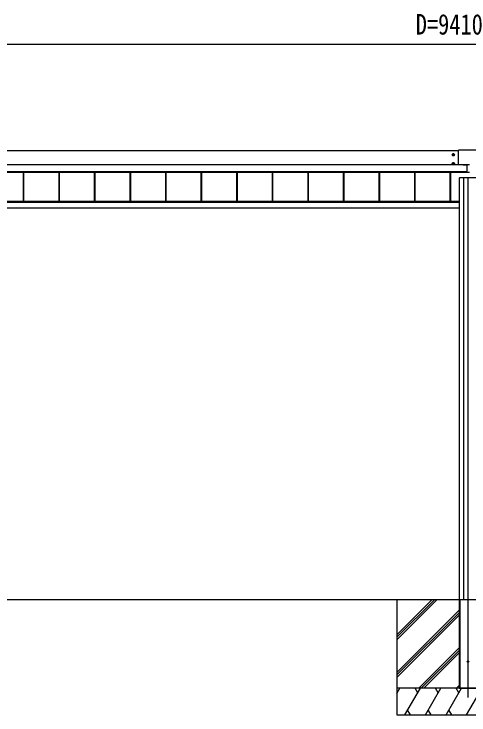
# Model space of a CAD drawing. Units: millimetres, scale not verified. Extents: x -14718 to 14718, y -10396 to 10396.
# Drawn here: x -9610 to -7052, y -7996 to -4053 of the extents above; entities that cross this region are included whole.
import ezdxf
from ezdxf.enums import TextEntityAlignment as Align

# ---------------------------------------------------------------- set-up
doc = ezdxf.new("R2010")
doc.units = ezdxf.units.MM
doc.header["$LTSCALE"] = 50
for name, color, linetype in [('0-3_YKK_12', 2, 'Continuous'), ('0-4_YKK_A1', 4, 'Continuous'), ('0-5_YKK_D', 6, 'Continuous')]:
    doc.layers.add(name, color=color, linetype=linetype)
doc.styles.add('ＭＳ ゴシック', font='')
doc.styles.get('ＭＳ ゴシック').set_extended_font_data('MS Gothic')

msp = doc.modelspace()

# ---------------------------------------------------------------- linework, layer by layer
at = {"layer": '0-3_YKK_12'}
msp.add_line((-7057.43, -7898.8), (-7057.43, -4971.48), dxfattribs=at)
at = {"layer": '0-4_YKK_A1'}
for p, q in [((-7110.43, -4823.55), (-11604.43, -4823.55)), ((-7133.18, -4845.29), (-7147.68, -4845.29)), ((-7142.71, -4846.05), (-7143.43, -4846.05)), ((-7140.43, -4852.54), (-7140.43, -4838.04)), ((-7138.15, -4844.53), (-7137.43, -4844.53)), ((-7110.43, -4901.98), (-7110.43, -4820.33)), ((-7005.43, -4819.33), (-7109.43, -4819.33)), ((-7140.43, -4902.51), (-7140.43, -4888.01)), ((-7064.93, -4901.98), (-11755.93, -4901.98)), ((-7064.93, -4902.47), (-11755.93, -4902.47)), ((-7133.18, -4895.26), (-7147.68, -4895.26)), ((-7142.71, -4896.02), (-7143.43, -4896.02)), ((-7138.15, -4894.5), (-7137.43, -4894.5)), ((-7083.93, -4899.66), (-7083.93, -4901.98)), ((-7083.93, -4899.66), (-7064.93, -4899.66)), ((-7083.93, -4901.66), (-7064.93, -4901.66)), ((-7064.93, -4899.48), (-7064.93, -4944.63)), ((-7064.93, -4899.48), (-7049.93, -4899.48)), ((-7064.93, -4941.44), (-11755.93, -4941.44)), ((-7064.93, -4941.96), (-11755.93, -4941.96)), ((-11755.93, -4942.1), (-7064.93, -4942.1)), ((-7064.93, -4942.1), (-11755.93, -4942.1)), ((-9558.93, -4942.1), (-9558.93, -5108.33)), ((-9556.33, -4942.1), (-9556.33, -5108.33)), ((-9555.93, -4942.1), (-9555.93, -5108.33)), ((-9358.93, -4942.1), (-9358.93, -5108.33)), ((-9356.33, -4942.1), (-9356.33, -5108.33)), ((-9355.93, -4942.1), (-9355.93, -5108.33)), ((-9158.93, -4942.1), (-9158.93, -5108.33)), ((-9156.33, -4942.1), (-9156.33, -5108.33)), ((-9155.93, -4942.1), (-9155.93, -5108.33)), ((-8958.93, -4942.1), (-8958.93, -5108.33)), ((-8956.33, -4942.1), (-8956.33, -5108.33)), ((-8955.93, -4942.1), (-8955.93, -5108.33)), ((-8758.93, -4942.1), (-8758.93, -5108.33)), ((-8756.33, -4942.1), (-8756.33, -5108.33)), ((-8755.93, -4942.1), (-8755.93, -5108.33)), ((-8558.93, -4942.1), (-8558.93, -5108.33)), ((-8556.33, -4942.1), (-8556.33, -5108.33)), ((-8555.93, -4942.1), (-8555.93, -5108.33)), ((-8358.93, -4942.1), (-8358.93, -5108.33)), ((-8356.33, -4942.1), (-8356.33, -5108.33)), ((-8355.93, -4942.1), (-8355.93, -5108.33)), ((-8158.93, -4942.1), (-8158.93, -5108.33)), ((-8156.33, -4942.1), (-8156.33, -5108.33)), ((-8155.93, -4942.1), (-8155.93, -5108.33)), ((-7958.93, -4942.1), (-7958.93, -5108.33)), ((-7956.33, -4942.1), (-7956.33, -5108.33)), ((-7955.93, -4942.1), (-7955.93, -5108.33)), ((-7758.93, -4942.1), (-7758.93, -5108.33)), ((-7756.33, -4942.1), (-7756.33, -5108.33)), ((-7755.93, -4942.1), (-7755.93, -5108.33)), ((-7558.93, -4942.1), (-7558.93, -5108.33)), ((-7556.33, -4942.1), (-7556.33, -5108.33)), ((-7555.93, -4942.1), (-7555.93, -5108.33)), ((-7358.93, -4942.1), (-7358.93, -5108.33)), ((-7356.33, -4942.1), (-7356.33, -5108.33)), ((-7355.93, -4942.1), (-7355.93, -5108.33)), ((-7158.93, -4942.1), (-7158.93, -5108.33)), ((-7156.33, -4942.1), (-7156.33, -5108.33)), ((-7155.93, -4942.1), (-7155.93, -5108.33)), ((-7049.93, -4944.63), (-7064.93, -4944.63)), ((-7107.43, -4976.04), (-7107.43, -7342.3)), ((-7082.24, -4974.3), (-7082.24, -7346.3)), ((-7107.43, -5108.33), (-11607.43, -5108.33)), ((-7107.43, -5110.33), (-11607.43, -5110.33)), ((-7107.43, -5113.2), (-11607.43, -5113.2)), ((-7108.28, -5144.68), (-11606.58, -5144.68)), ((-11607.43, -7346.3), (-1957.43, -7346.3)), ((-7457.43, -7346.3), (-7457.43, -7996.3)), ((-7457.43, -7572.93), (-7230.8, -7346.3)), ((-7457.43, -7544.65), (-7259.08, -7346.3)), ((-7457.43, -7558.79), (-7245, -7346.36)), ((-7107.43, -7342.3), (-7107.43, -7846.3)), ((-7107.43, -7346.3), (-7107.13, -7346.3)), ((-7107.43, -7346.3), (-7107.43, -7846.3)), ((-7107.13, -7346.3), (-7007.73, -7346.3)), ((-7104.93, -7346.3), (-7104.93, -7846.3)), ((-7103.43, -7346.3), (-7103.43, -7846.3)), ((-7457.43, -7756.78), (-7107.43, -7406.78)), ((-7457.43, -7770.92), (-7107.43, -7420.92)), ((-7457.43, -7785.06), (-7107.43, -7435.06)), ((-7334.82, -7846.3), (-7107.43, -7618.91)), ((-7320.68, -7846.3), (-7107.43, -7633.05)), ((-7306.54, -7846.3), (-7107.43, -7647.2)), ((-6657.43, -7846.3), (-7457.43, -7846.3)), ((-7457.43, -7875.24), (-7440.72, -7846.3)), ((-6657.43, -7846.3), (-7457.43, -7846.3)), ((-7411.85, -7996.3), (-7325.25, -7846.3)), ((-7340.25, -7872.28), (-7355.25, -7846.3)), ((-7296.38, -7996.3), (-7209.78, -7846.3)), ((-7224.78, -7872.28), (-7239.78, -7846.3)), ((-7180.91, -7996.3), (-7094.31, -7846.3)), ((-7109.31, -7872.28), (-7124.31, -7846.3)), ((-7122.69, -7846.3), (-7107.43, -7831.04)), ((-7107.43, -7846.3), (-7007.43, -7846.3)), ((-7065.44, -7996.3), (-6978.84, -7846.3)), ((-7455.72, -7872.28), (-7457.43, -7869.32)), ((-7457.43, -7996.3), (-6657.43, -7996.3)), ((-7396.86, -7970.32), (-7381.86, -7996.3)), ((-7281.39, -7970.32), (-7266.39, -7996.3)), ((-7165.92, -7970.32), (-7150.92, -7996.3))]:
    msp.add_line(p, q, dxfattribs=at)
for points in [[(-7140.43, -4839.51), (-7135.43, -4842.4), (-7135.43, -4848.18), (-7140.43, -4851.06), (-7145.43, -4848.18), (-7145.43, -4842.4)], [(-7140.43, -4889.48), (-7135.43, -4892.37), (-7135.43, -4898.14), (-7140.43, -4901.03), (-7145.43, -4898.14), (-7145.43, -4892.37)]]:
    msp.add_lwpolyline(points, close=True, dxfattribs=at)
for points in [[(-7143.43, -4846.05), (-7143.43, -4844.53), (-7142.71, -4844.53)], [(-7141.19, -4843.01), (-7141.19, -4842.29), (-7139.67, -4842.29), (-7139.67, -4843.01)], [(-7139.67, -4847.57), (-7139.67, -4848.29), (-7141.19, -4848.29), (-7141.19, -4847.57)], [(-7137.43, -4844.53), (-7137.43, -4846.05), (-7138.15, -4846.05)], [(-7143.43, -4896.02), (-7143.43, -4894.5), (-7142.71, -4894.5)], [(-7141.19, -4892.98), (-7141.19, -4892.26), (-7139.67, -4892.26), (-7139.67, -4892.98)], [(-7139.67, -4897.54), (-7139.67, -4898.26), (-7141.19, -4898.26), (-7141.19, -4897.54)], [(-7137.43, -4894.5), (-7137.43, -4896.02), (-7138.15, -4896.02)], [(-7107.13, -7346.3), (-7007.73, -7346.3), (-7007.43, -7346.3)]]:
    msp.add_lwpolyline(points, dxfattribs=at)
for centre, radius in [((-7140.43, -4845.29), 6.25), ((-7140.43, -4845.29), 5), ((-7140.43, -4895.26), 6.25), ((-7140.43, -4895.26), 5), ((-7057.43, -7696.3), 5)]:
    msp.add_circle(centre, radius, dxfattribs=at)
for centre, radius, start, end in [((-7140.43, -4845.29), 5.58, 153.74848, 206.25152), ((-7140.43, -4845.29), 5.58, 93.74848, 146.25152), ((-7140.43, -4845.29), 5.58, 213.74848, 266.25152), ((-7142.71, -4843.01), 1.52, 270, 0), ((-7142.71, -4847.57), 1.52, 0, 90), ((-7140.43, -4845.29), 5.58, 33.74848, 86.25152), ((-7140.43, -4845.29), 5.58, 273.74848, 326.25152), ((-7138.15, -4843.01), 1.52, 180, 270), ((-7138.15, -4847.57), 1.52, 90, 180), ((-7140.43, -4845.29), 5.58, 333.74848, 26.25152), ((-7109.43, -4820.33), 1, 89.98255, 179.98254), ((-7140.43, -4895.26), 5.58, 153.74848, 206.25152), ((-7140.43, -4895.26), 5.58, 93.74848, 146.25152), ((-7140.43, -4895.26), 5.58, 213.74848, 266.25152), ((-7142.71, -4892.98), 1.52, 270, 0), ((-7142.71, -4897.54), 1.52, 0, 90), ((-7140.43, -4895.26), 5.58, 33.74848, 86.25152), ((-7140.43, -4895.26), 5.58, 273.74848, 326.25152), ((-7138.15, -4892.98), 1.52, 180, 270), ((-7138.15, -4897.54), 1.52, 90, 180), ((-7140.43, -4895.26), 5.58, 333.74848, 26.25152)]:
    msp.add_arc(centre, radius, start, end, dxfattribs=at)
msp.add_ellipse((-7057.43, -4976.04), major_axis=(50, 0), ratio=0.04, start_param=6.2831853, end_param=9.424778, dxfattribs=at)
at = {"layer": '0-5_YKK_D'}
msp.add_line((-11587.43, -4223.55), (-2527.43, -4223.55), dxfattribs=at)

# ---------------------------------------------------------------- texts
at = {"layer": '0-5_YKK_D', "style": 'ＭＳ ゴシック', "width": 0.8}
msp.add_text('D=9410', height=115.5, dxfattribs=at).set_placement((-7351.43, -4203.55), align=Align.BOTTOM_LEFT)

doc.saveas('drawing.dxf')
